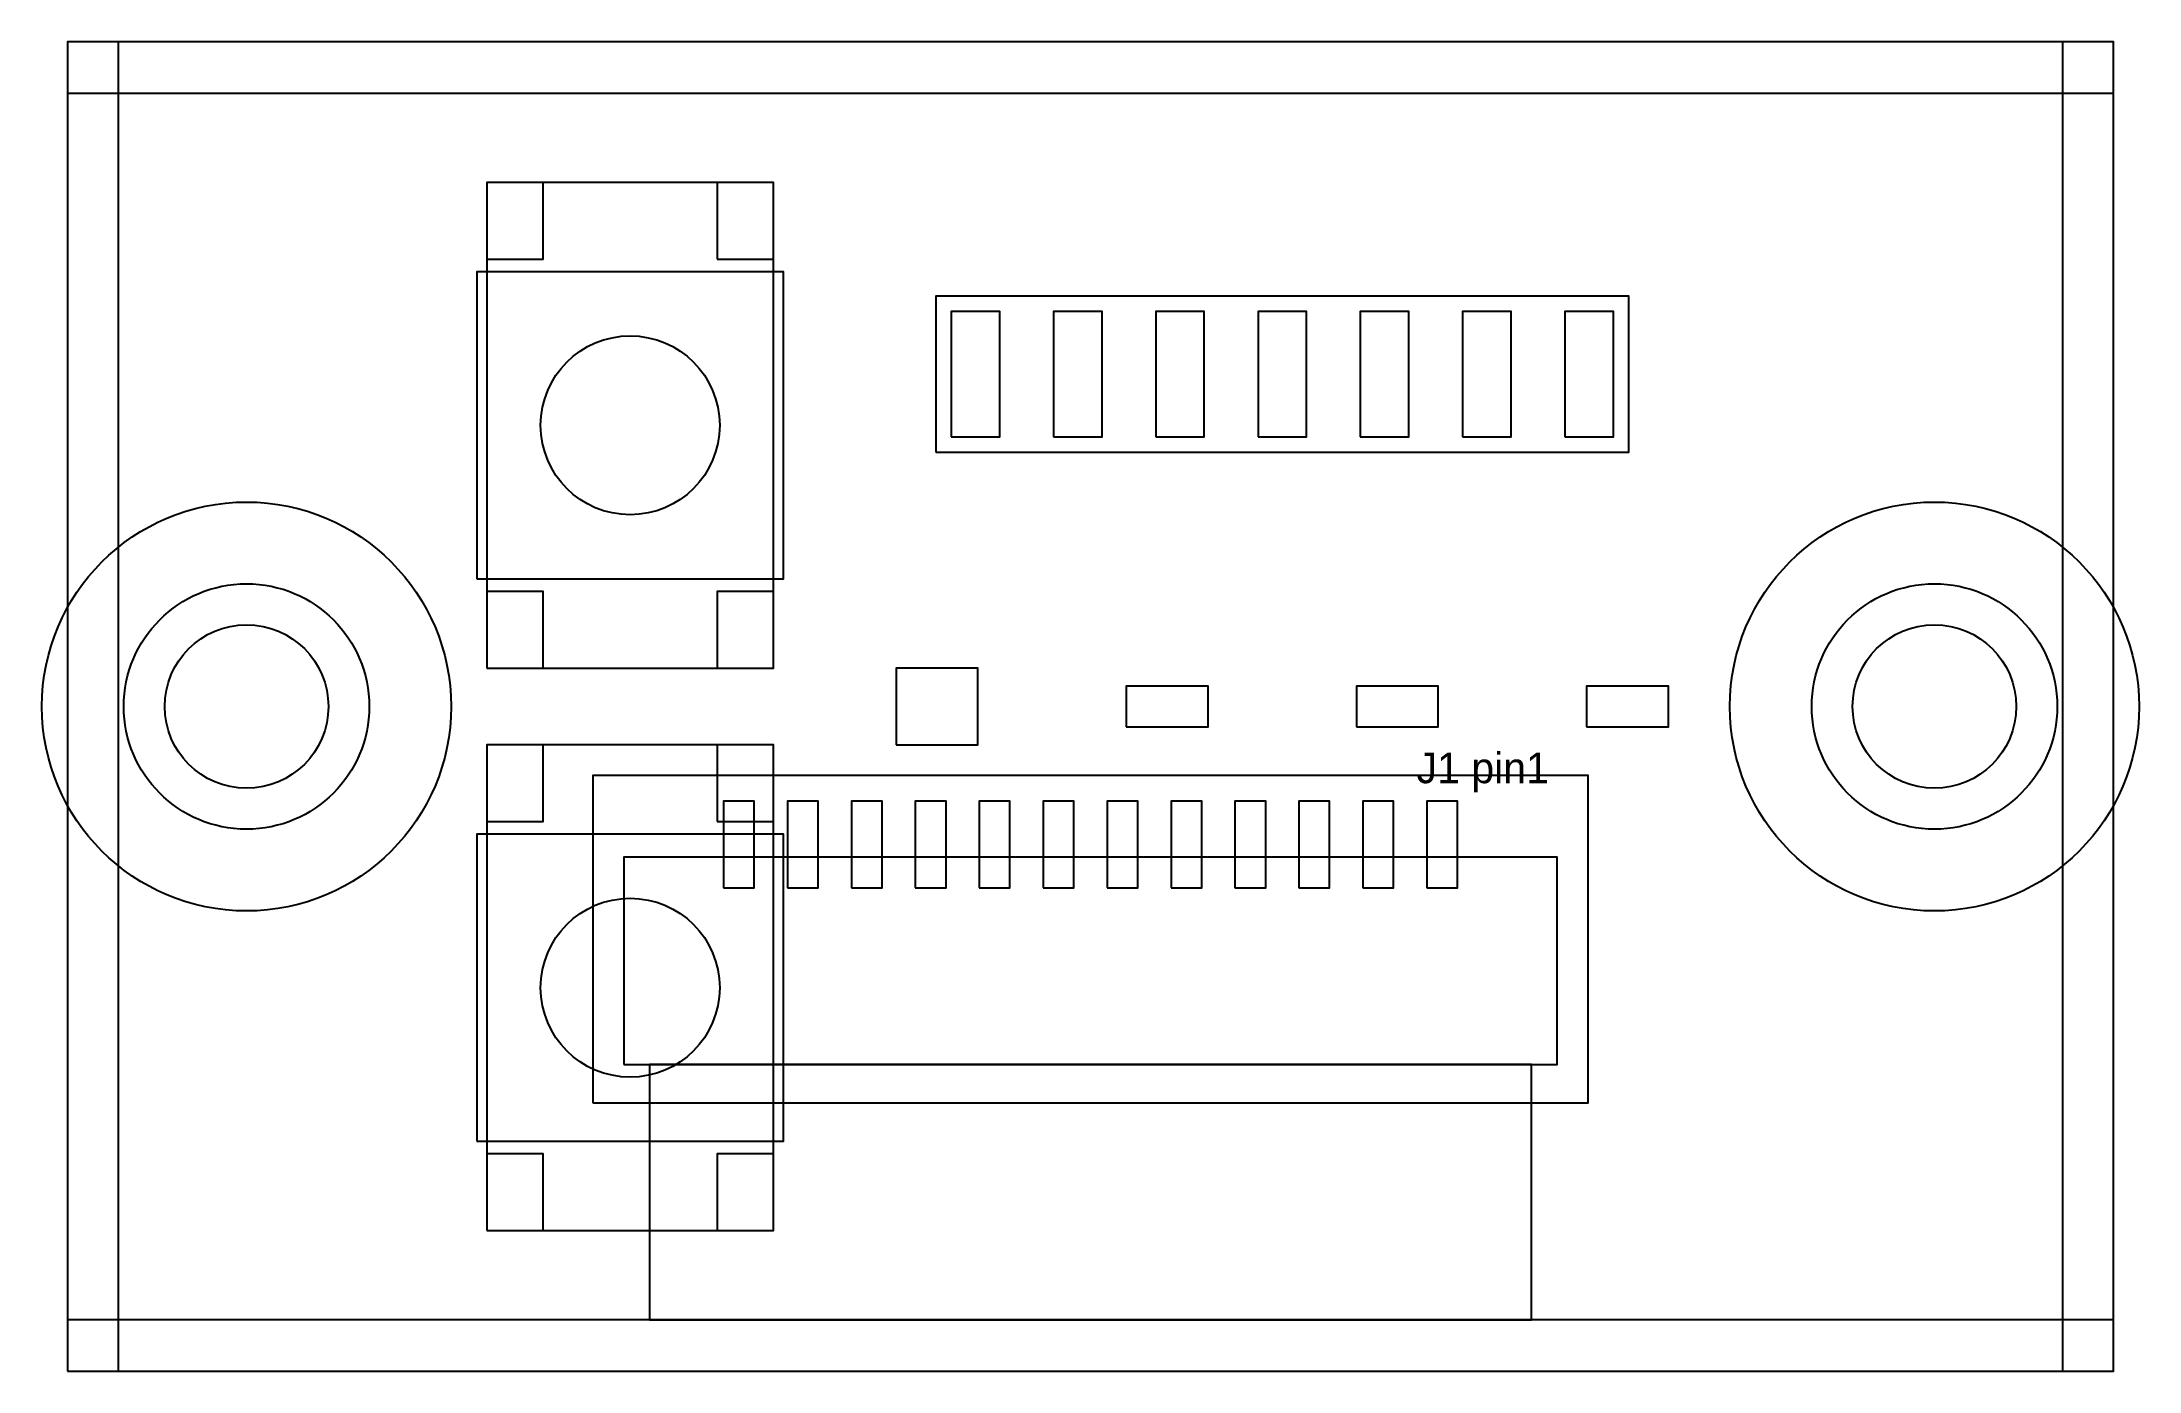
# Model space of a CAD drawing. Header units: metres. Extents: x -0.5 to 40.5, y 0 to 26.
import ezdxf

# ---------------------------------------------------------------- set-up
doc = ezdxf.new("R2010")
doc.units = ezdxf.units.M
for name, color, linetype in [('Cavity_F', 140, 'Continuous'), ('Comp', 3, 'Continuous'), ('Comp_B', 30, 'Continuous'), ('Edge_Cuts', 7, 'Continuous'), ('Holes', 4, 'Continuous'), ('KeepOut_B', 6, 'Continuous'), ('KeepOut_F', 1, 'Continuous'), ('Pads', 2, 'Continuous'), ('Text', 5, 'Continuous')]:
    doc.layers.add(name, color=color, linetype=linetype)

msp = doc.modelspace()

# ---------------------------------------------------------------- linework, layer by layer
at = {"layer": 'Cavity_F'}
msp.add_lwpolyline([(16.975, 17.975), (30.525, 17.975), (30.525, 21.025), (16.975, 21.025)], close=True, dxfattribs=at)
at = {"layer": 'Comp'}
for points in [[(8, 15.5), (14, 15.5), (14, 21.5), (8, 21.5)], [(17.275, 18.275), (18.225, 18.275), (18.225, 20.725), (17.275, 20.725)], [(19.275, 18.275), (20.225, 18.275), (20.225, 20.725), (19.275, 20.725)], [(21.275, 18.275), (22.225, 18.275), (22.225, 20.725), (21.275, 20.725)], [(23.275, 18.275), (24.225, 18.275), (24.225, 20.725), (23.275, 20.725)], [(25.275, 18.275), (26.225, 18.275), (26.225, 20.725), (25.275, 20.725)], [(27.275, 18.275), (28.225, 18.275), (28.225, 20.725), (27.275, 20.725)], [(29.275, 18.275), (30.225, 18.275), (30.225, 20.725), (29.275, 20.725)], [(16.2, 12.25), (17.8, 12.25), (17.8, 13.75), (16.2, 13.75)], [(20.7, 12.6), (22.3, 12.6), (22.3, 13.4), (20.7, 13.4)], [(25.2, 12.6), (26.8, 12.6), (26.8, 13.4), (25.2, 13.4)], [(29.7, 12.6), (31.3, 12.6), (31.3, 13.4), (29.7, 13.4)], [(8, 4.5), (14, 4.5), (14, 10.5), (8, 10.5)]]:
    msp.add_lwpolyline(points, close=True, dxfattribs=at)
for centre in [(11, 18.5), (11, 7.5)]:
    msp.add_circle(centre, 1.75, dxfattribs=at)
at = {"layer": 'Comp_B'}
for points in [[(12.825, 9.45), (13.425, 9.45), (13.425, 11.15), (12.825, 11.15)], [(14.075, 9.45), (14.675, 9.45), (14.675, 11.15), (14.075, 11.15)], [(15.325, 9.45), (15.925, 9.45), (15.925, 11.15), (15.325, 11.15)], [(16.575, 9.45), (17.175, 9.45), (17.175, 11.15), (16.575, 11.15)], [(17.825, 9.45), (18.425, 9.45), (18.425, 11.15), (17.825, 11.15)], [(19.075, 9.45), (19.675, 9.45), (19.675, 11.15), (19.075, 11.15)], [(20.325, 9.45), (20.925, 9.45), (20.925, 11.15), (20.325, 11.15)], [(21.575, 9.45), (22.175, 9.45), (22.175, 11.15), (21.575, 11.15)], [(22.825, 9.45), (23.425, 9.45), (23.425, 11.15), (22.825, 11.15)], [(24.075, 9.45), (24.675, 9.45), (24.675, 11.15), (24.075, 11.15)], [(25.325, 9.45), (25.925, 9.45), (25.925, 11.15), (25.325, 11.15)], [(26.575, 9.45), (27.175, 9.45), (27.175, 11.15), (26.575, 11.15)], [(10.875, 6), (29.125, 6), (29.125, 10.05), (10.875, 10.05)]]:
    msp.add_lwpolyline(points, close=True, dxfattribs=at)
at = {"layer": 'Edge_Cuts'}
msp.add_lwpolyline([(0, 0), (40, 0), (40, 26), (0, 26)], close=True, dxfattribs=at)
at = {"layer": 'Holes'}
for centre in [(3.5, 13), (36.5, 13)]:
    msp.add_circle(centre, 1.6, dxfattribs=at)
at = {"layer": 'KeepOut_B'}
for points in [[(10.27, 5.25), (29.73, 5.25), (29.73, 11.65), (10.27, 11.65)], [(11.375, 1), (28.625, 1), (28.625, 6), (11.375, 6)]]:
    msp.add_lwpolyline(points, close=True, dxfattribs=at)
for centre in [(3.5, 13), (36.5, 13)]:
    msp.add_circle(centre, 4, dxfattribs=at)
at = {"layer": 'KeepOut_F'}
for points in [[(0, 25), (40, 25), (40, 26), (0, 26)], [(0, 0), (1, 0), (1, 26), (0, 26)], [(39, 0), (40, 0), (40, 26), (39, 26)], [(0, 0), (40, 0), (40, 1), (0, 1)]]:
    msp.add_lwpolyline(points, close=True, dxfattribs=at)
for centre in [(3.5, 13), (36.5, 13)]:
    msp.add_circle(centre, 2.4, dxfattribs=at)
at = {"layer": 'Pads'}
for points in [[(8.2, 13.75), (13.8, 13.75), (13.8, 23.25), (8.2, 23.25)], [(8.2, 21.75), (9.3, 21.75), (9.3, 23.25), (8.2, 23.25)], [(12.7, 21.75), (13.8, 21.75), (13.8, 23.25), (12.7, 23.25)], [(8.2, 13.75), (9.3, 13.75), (9.3, 15.25), (8.2, 15.25)], [(12.7, 13.75), (13.8, 13.75), (13.8, 15.25), (12.7, 15.25)], [(8.2, 2.75), (13.8, 2.75), (13.8, 12.25), (8.2, 12.25)], [(8.2, 10.75), (9.3, 10.75), (9.3, 12.25), (8.2, 12.25)], [(12.7, 10.75), (13.8, 10.75), (13.8, 12.25), (12.7, 12.25)], [(8.2, 2.75), (9.3, 2.75), (9.3, 4.25), (8.2, 4.25)], [(12.7, 2.75), (13.8, 2.75), (13.8, 4.25), (12.7, 4.25)]]:
    msp.add_lwpolyline(points, close=True, dxfattribs=at)

# ---------------------------------------------------------------- texts
at = {"layer": 'Text'}
msp.add_text('J1 pin1', height=0.6, dxfattribs=at).set_placement((26.375, 11.5))

doc.saveas('drawing.dxf')
